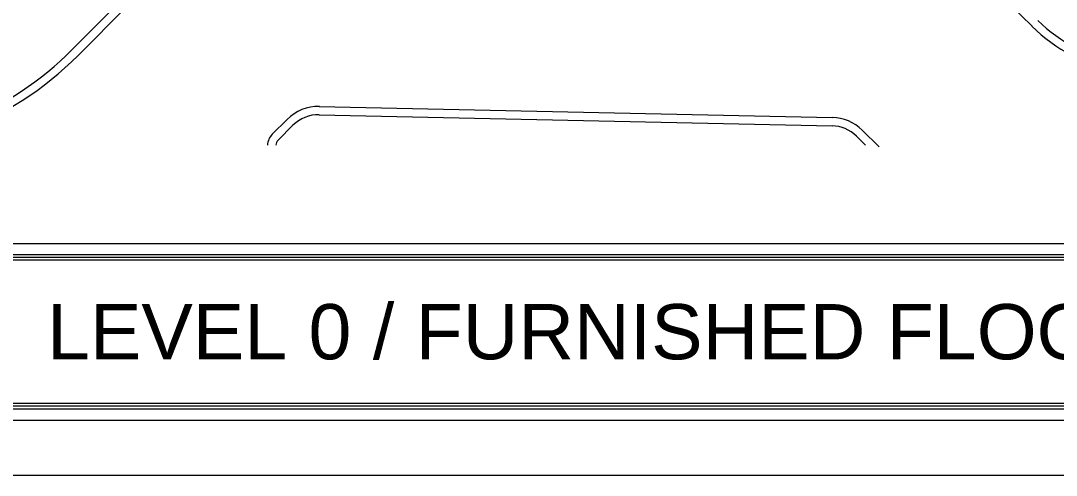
# Model space of a CAD drawing. Header units: centimetres. Extents: x 118932 to 154602, y -32682 to -23521.
# Drawn here: x 135339 to 137216, y -32521 to -31698 of the extents above; entities that cross this region are included whole.
import ezdxf
from ezdxf.enums import TextEntityAlignment as Align

# ---------------------------------------------------------------- set-up
doc = ezdxf.new("R2010")
doc.units = ezdxf.units.CM
doc.header["$LTSCALE"] = 50
doc.header["$MEASUREMENT"] = 0
doc.layers.add('GEN_00_BL_Pafta', color=7, linetype='Continuous', lineweight=0, true_color=0x0e0e10)
doc.layers.add('GEN_06_GR_İnce', color=7, linetype='Continuous', lineweight=13, true_color=0xb0b0a9)
doc.layers.add('GEN_00_BL_Pafta_Gizli', color=7, linetype='Continuous', lineweight=0, true_color=0x4f5250, plot=False)
doc.styles.add('style3', font='arial.ttf', dxfattribs={"height": 12})
doc.styles.add('TLEROY', font='arial.ttf', dxfattribs={"height": 10})

# ---------------------------------------------------------------- blocks, each defined once
blk = doc.blocks.new('*U818')
at = {"layer": 'GEN_00_BL_Pafta', "transparency": 33554687}
for points in [[(100, 8900), (100, 100), (11790, 100), (11790, 8900)], [(120, 8880), (120, 420), (11770, 420), (11770, 8880)], [(11460, 120), (930, 120), (930, 400), (11460, 400)], [(11455, 125), (935, 125), (935, 395), (11455, 395)], [(11450, 130), (940, 130), (940, 390), (11450, 390)]]:
    blk.add_lwpolyline(points, close=True, dxfattribs=at)
at = {"layer": 'GEN_00_BL_Pafta_Gizli'}
blk.add_lwpolyline([(0, 9000), (0, 0), (11890, 0), (11890, 9000)], close=True, dxfattribs=at)
at = {"layer": 'GEN_00_BL_Pafta', "transparency": 33554687, "style": 'TLEROY'}
for tag, p in [('SCALE', (11755, 324.6)), ('PAPERSIZE', (11755, 294.6))]:
    blk.add_attdef(tag, text='', height=20, dxfattribs=at).set_placement(p, align=Align.BOTTOM_RIGHT)
at = {"layer": 'GEN_00_BL_Pafta', "transparency": 33554687}
for tag, height, style, p in [('PAFTAADI', 100, 'style3', (5815, 260)), ('PNO', 90, 'TLEROY', (11620, 205))]:
    blk.add_attdef(tag, text='', height=height, dxfattribs=dict(at, style=style)).set_placement(p, align=Align.MIDDLE_CENTER)
at = {"layer": 'GEN_00_BL_Pafta', "transparency": 33554687, "style": 'style3'}
blk.add_attdef('PAFTAKOD', text='', height=100, dxfattribs=at).set_placement((10750, 210), align=Align.CENTER)
blk = doc.blocks.new('A$C2D1B6976')
at = {"layer": 'GEN_06_GR_İnce'}
for p, q in [((29899.9, 6719), (29988.1, 6807.5)), ((29910.5, 6708.4), (29998.7, 6796.9)), ((31639, 6761.2), (31599.4, 6800.3)), ((30347.6, 6616.1), (31276.9, 6596.1)), ((30262.4, 6565.7), (30289.2, 6592.6)), ((30347.3, 6601.1), (31276.6, 6581.1)), ((30273, 6555.1), (30299.8, 6582)), ((31361.8, 6543), (31331.5, 6573)), ((31337.3, 6546.2), (31320.9, 6562.4))]:
    blk.add_line(p, q, dxfattribs=at)
for centre, radius, start, end in [((31849.8, 6974.7), 300, 225.3434, 0), ((31849.8, 6974.7), 285, 225.3434, 0), ((29485.4, 7131.9), 585, 268.7654, 315.1116), ((29485.4, 7131.9), 600, 265.6215, 315.1116), ((30345.9, 6536.1), 80, 88.7654, 135.1116), ((30345.9, 6536.1), 65, 88.7654, 135.1116), ((31275.2, 6516.1), 80, 45.3434, 88.7654), ((31275.2, 6516.1), 65, 45.3434, 88.7654), ((30283.6, 6544.5), 30, 135.1116, 176.7531), ((30283.6, 6544.5), 15, 135.1116, 173.4958)]:
    blk.add_arc(centre, radius, start, end, dxfattribs=at)

msp = doc.modelspace()

# ---------------------------------------------------------------- block references
ref = msp.add_blockref('*U818', (130822, -32521.4))
ref.add_attrib('PAFTAADI', 'LEVEL 0 / FURNISHED FLOOR PLANS', dxfattribs={"layer": 'GEN_00_BL_Pafta', "transparency": 33554687, "height": 100, "style": 'style3'}).set_placement((136637, -32261.4), align=Align.MIDDLE_CENTER)
msp.add_blockref('A$C2D1B6976', (105532.9, -38469.6))

doc.saveas('drawing.dxf')
